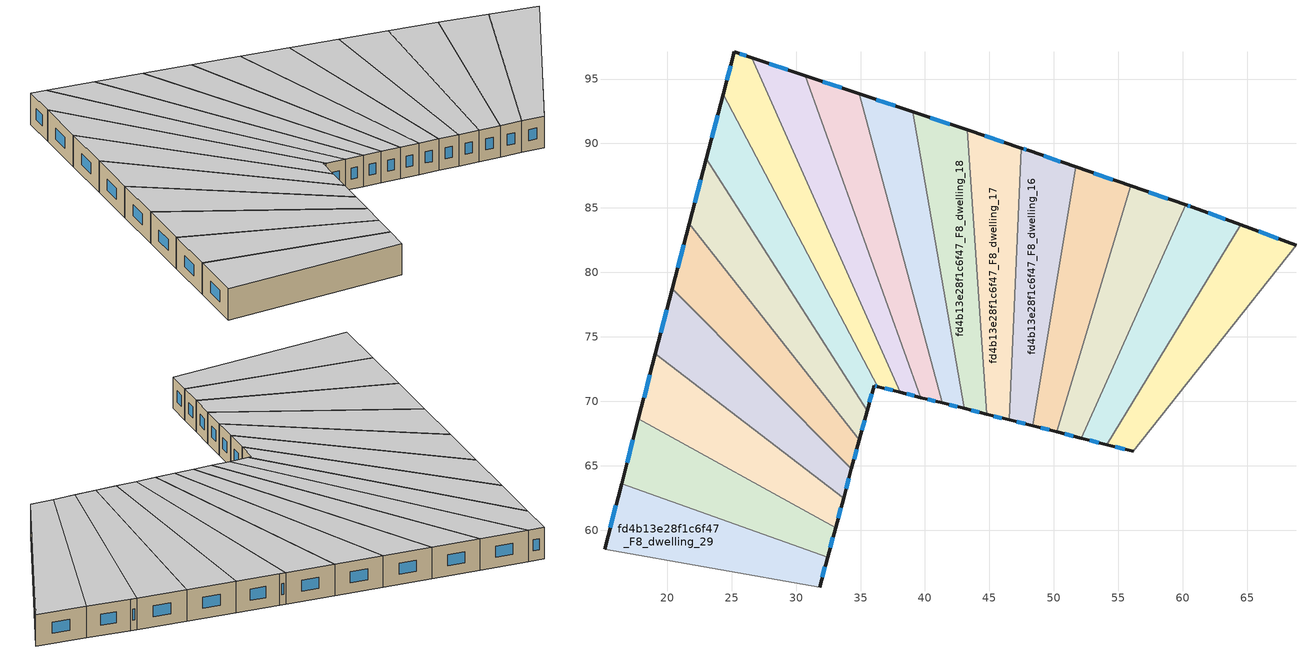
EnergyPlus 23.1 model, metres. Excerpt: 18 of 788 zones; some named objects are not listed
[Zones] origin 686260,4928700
fd4b13e28f1c6f47_F8_dwelling_12
 floor to fd4b13e28f1c6f47_F7_dwelling_12 (EU_floor_Construction): 68.78,82.11 56.14,66.12 54.1,66.64 64.49,83.68 z24
 wall outside (EU_wall_Construction): 54.1,66.64 56.14,66.12 / 68.78,82.11 64.49,83.68 z24:27
 wall to fd4b13e28f1c6f47_F8_dwelling_13 (EU_wall_Construction): 64.49,83.68 54.1,66.64 z24:27
 wall to fd4b13e28f1c6f47_F8_dwelling_11 (EU_wall_Construction): 56.14,66.12 68.78,82.11 z24:27
 window (EU_Window_Construction): 54.76,66.47 55.48,66.29 / 67.39,82.62 65.88,83.17 z24.97:26.03
 ceiling to fd4b13e28f1c6f47_F9_dwelling_12 (EU_floor_Construction): 56.14,66.12 68.78,82.11 64.49,83.68 54.1,66.64 z27
fd4b13e28f1c6f47_F8_dwelling_13
 floor to fd4b13e28f1c6f47_F7_dwelling_13 (EU_floor_Construction): 64.49,83.68 54.1,66.64 52.13,67.14 60.23,85.24 60.75,85.06 z24
 wall outside (EU_wall_Construction): 52.13,67.14 54.1,66.64 / 64.49,83.68 60.75,85.06 60.23,85.24 z24:27
 wall to fd4b13e28f1c6f47_F8_dwelling_14 (EU_wall_Construction): 60.23,85.24 52.13,67.14 z24:27
 window (EU_Window_Construction): 52.77,66.98 53.47,66.8 / 60.58,85.12 60.4,85.18 / 63.28,84.13 61.96,84.61 z24.97:26.03
 ceiling to fd4b13e28f1c6f47_F9_dwelling_13 (EU_floor_Construction): 54.1,66.64 64.49,83.68 60.75,85.06 60.23,85.24 52.13,67.14 z27
fd4b13e28f1c6f47_F8_dwelling_14
 floor to fd4b13e28f1c6f47_F7_dwelling_14 (EU_floor_Construction): 60.23,85.24 52.13,67.14 50.22,67.62 55.96,86.71 z24
 wall outside (EU_wall_Construction): 50.22,67.62 52.13,67.14 / 60.23,85.24 55.96,86.71 z24:27
 wall to fd4b13e28f1c6f47_F8_dwelling_15 (EU_wall_Construction): 55.96,86.71 50.22,67.62 z24:27
 window (EU_Window_Construction): 50.84,67.47 51.51,67.3 / 58.84,85.72 57.34,86.23 z24.97:26.03
 ceiling to fd4b13e28f1c6f47_F9_dwelling_14 (EU_floor_Construction): 52.13,67.14 60.23,85.24 55.96,86.71 50.22,67.62 z27
fd4b13e28f1c6f47_F8_dwelling_15
 floor to fd4b13e28f1c6f47_F7_dwelling_15 (EU_floor_Construction): 55.96,86.71 50.22,67.62 48.36,68.1 51.71,88.18 z24
 wall outside (EU_wall_Construction): 48.36,68.1 50.22,67.62 / 55.96,86.71 51.71,88.18 z24:27
 wall to fd4b13e28f1c6f47_F8_dwelling_16 (EU_wall_Construction): 51.71,88.18 48.36,68.1 z24:27
 window (EU_Window_Construction): 48.96,67.94 49.62,67.78 / 54.58,87.19 53.08,87.71 z24.97:26.03
 ceiling to fd4b13e28f1c6f47_F9_dwelling_15 (EU_floor_Construction): 50.22,67.62 55.96,86.71 51.71,88.18 48.36,68.1 z27
fd4b13e28f1c6f47_F8_dwelling_16
 floor to fd4b13e28f1c6f47_F7_dwelling_16 (EU_floor_Construction): 51.71,88.18 48.36,68.1 46.55,68.56 47.47,89.64 48.01,89.46 z24
 wall outside (EU_wall_Construction): 46.55,68.56 48.36,68.1 / 51.71,88.18 48.01,89.46 47.47,89.64 z24:27
 wall to fd4b13e28f1c6f47_F8_dwelling_17 (EU_wall_Construction): 47.47,89.64 46.55,68.56 z24:27
 window (EU_Window_Construction): 47.13,68.41 47.77,68.25 / 47.84,89.52 47.65,89.58 / 50.51,88.59 49.21,89.04 z24.97:26.03
 ceiling to fd4b13e28f1c6f47_F9_dwelling_16 (EU_floor_Construction): 48.36,68.1 51.71,88.18 48.01,89.46 47.47,89.64 46.55,68.56 z27
fd4b13e28f1c6f47_F8_dwelling_17
 floor to fd4b13e28f1c6f47_F7_dwelling_17 (EU_floor_Construction): 47.47,89.64 46.55,68.56 44.77,69.01 43.26,91.05 z24
 wall outside (EU_wall_Construction): 44.77,69.01 46.55,68.56 / 47.47,89.64 43.26,91.05 z24:27
 wall to fd4b13e28f1c6f47_F8_dwelling_18 (EU_wall_Construction): 43.26,91.05 44.77,69.01 z24:27
 window (EU_Window_Construction): 45.35,68.86 45.97,68.7 / 46.11,90.09 44.63,90.59 z24.97:26.03
 ceiling to fd4b13e28f1c6f47_F9_dwelling_17 (EU_floor_Construction): 46.55,68.56 47.47,89.64 43.26,91.05 44.77,69.01 z27
fd4b13e28f1c6f47_F8_dwelling_18
 floor to fd4b13e28f1c6f47_F7_dwelling_18 (EU_floor_Construction): 43.26,91.05 44.77,69.01 43.04,69.45 39.06,92.46 z24
 wall outside (EU_wall_Construction): 43.04,69.45 44.77,69.01 / 43.26,91.05 39.06,92.46 z24:27
 wall to fd4b13e28f1c6f47_F8_dwelling_19 (EU_wall_Construction): 39.06,92.46 43.04,69.45 z24:27
 window (EU_Window_Construction): 43.6,69.3 44.21,69.15 / 41.9,91.5 40.42,92 z24.97:26.03
 ceiling to fd4b13e28f1c6f47_F9_dwelling_18 (EU_floor_Construction): 44.77,69.01 43.26,91.05 39.06,92.46 43.04,69.45 z27
fd4b13e28f1c6f47_F8_dwelling_19
 floor to fd4b13e28f1c6f47_F7_dwelling_19 (EU_floor_Construction): 39.06,92.46 43.04,69.45 41.35,69.88 34.88,93.86 z24
 wall outside (EU_wall_Construction): 41.35,69.88 43.04,69.45 / 39.06,92.46 34.88,93.86 z24:27
 wall to fd4b13e28f1c6f47_F8_dwelling_20 (EU_wall_Construction): 34.88,93.86 41.35,69.88 z24:27
 window (EU_Window_Construction): 41.9,69.74 42.49,69.59 / 37.71,92.91 36.24,93.4 z24.97:26.03
 ceiling to fd4b13e28f1c6f47_F9_dwelling_19 (EU_floor_Construction): 43.04,69.45 39.06,92.46 34.88,93.86 41.35,69.88 z27
fd4b13e28f1c6f47_F8_dwelling_20
 floor to fd4b13e28f1c6f47_F7_dwelling_20 (EU_floor_Construction): 34.88,93.86 41.35,69.88 39.69,70.3 30.72,95.25 z24
 wall outside (EU_wall_Construction): 39.69,70.3 41.35,69.88 / 34.88,93.86 30.72,95.25 z24:27
 wall to fd4b13e28f1c6f47_F8_dwelling_21 (EU_wall_Construction): 30.72,95.25 39.69,70.3 z24:27
 window (EU_Window_Construction): 40.23,70.16 40.81,70.01 / 33.53,94.31 32.07,94.8 z24.97:26.03
 ceiling to fd4b13e28f1c6f47_F9_dwelling_20 (EU_floor_Construction): 41.35,69.88 34.88,93.86 30.72,95.25 39.69,70.3 z27
fd4b13e28f1c6f47_F8_dwelling_21
 floor to fd4b13e28f1c6f47_F7_dwelling_21 (EU_floor_Construction): 30.72,95.25 39.69,70.3 38.06,70.71 26.56,96.64 z24
 wall outside (EU_wall_Construction): 38.06,70.71 39.69,70.3 / 30.72,95.25 26.56,96.64 z24:27
 wall to fd4b13e28f1c6f47_F8_dwelling_22 (EU_wall_Construction): 26.56,96.64 38.06,70.71 z24:27
 window (EU_Window_Construction): 38.59,70.57 39.16,70.43 / 29.37,95.7 27.91,96.19 z24.97:26.03
 ceiling to fd4b13e28f1c6f47_F9_dwelling_21 (EU_floor_Construction): 39.69,70.3 30.72,95.25 26.56,96.64 38.06,70.71 z27
fd4b13e28f1c6f47_F8_dwelling_22
 floor to fd4b13e28f1c6f47_F7_dwelling_22 (EU_floor_Construction): 26.56,96.64 38.06,70.71 36.34,71.14 24.35,93.83 25.21,97.1 z24
 wall outside (EU_wall_Construction): 36.34,71.14 38.06,70.71 / 26.56,96.64 25.21,97.1 24.35,93.83 z24:27
 wall to fd4b13e28f1c6f47_F8_dwelling_23 (EU_wall_Construction): 24.35,93.83 36.34,71.14 z24:27
 window (EU_Window_Construction): 36.9,71 37.51,70.85 / 24.93,96.04 24.63,94.89 / 26.12,96.79 25.65,96.95 z24.97:26.03
 ceiling to fd4b13e28f1c6f47_F9_dwelling_22 (EU_floor_Construction): 38.06,70.71 26.56,96.64 25.21,97.1 24.35,93.83 36.34,71.14 z27
fd4b13e28f1c6f47_F8_dwelling_23
 floor to fd4b13e28f1c6f47_F7_dwelling_23 (EU_floor_Construction): 24.35,93.83 36.34,71.14 36.05,71.22 35.52,69.28 23.04,88.8 z24
 wall outside (EU_wall_Construction): 35.52,69.28 36.05,71.22 36.34,71.14 / 24.35,93.83 23.04,88.8 z24:27
 wall to fd4b13e28f1c6f47_F8_dwelling_24 (EU_wall_Construction): 23.04,88.8 35.52,69.28 z24:27
 window (EU_Window_Construction): 36.14,71.2 36.24,71.17 / 35.69,69.91 35.88,70.59 / 23.93,92.2 23.47,90.43 z24.97:26.03
 ceiling to fd4b13e28f1c6f47_F9_dwelling_23 (EU_floor_Construction): 35.52,69.28 36.05,71.22 36.34,71.14 24.35,93.83 23.04,88.8 z27
fd4b13e28f1c6f47_F8_dwelling_24
 floor to fd4b13e28f1c6f47_F7_dwelling_24 (EU_floor_Construction): 23.04,88.8 35.52,69.28 34.91,67.03 21.73,83.77 z24
 wall outside (EU_wall_Construction): 34.91,67.03 35.52,69.28 / 23.04,88.8 21.73,83.77 z24:27
 wall to fd4b13e28f1c6f47_F8_dwelling_25 (EU_wall_Construction): 21.73,83.77 34.91,67.03 z24:27
 window (EU_Window_Construction): 35.11,67.76 35.33,68.55 / 22.62,87.17 22.15,85.4 z24.97:26.03
 ceiling to fd4b13e28f1c6f47_F9_dwelling_24 (EU_floor_Construction): 34.91,67.03 35.52,69.28 23.04,88.8 21.73,83.77 z27
fd4b13e28f1c6f47_F8_dwelling_25
 floor to fd4b13e28f1c6f47_F7_dwelling_25 (EU_floor_Construction): 21.73,83.77 34.91,67.03 34.3,64.76 20.41,78.73 z24
 wall outside (EU_wall_Construction): 34.3,64.76 34.91,67.03 / 21.73,83.77 20.41,78.73 z24:27
 wall to fd4b13e28f1c6f47_F8_dwelling_26 (EU_wall_Construction): 20.41,78.73 34.3,64.76 z24:27
 window (EU_Window_Construction): 34.5,65.49 34.71,66.29 / 21.3,82.13 20.84,80.36 z24.97:26.03
 ceiling to fd4b13e28f1c6f47_F9_dwelling_25 (EU_floor_Construction): 34.3,64.76 34.91,67.03 21.73,83.77 20.41,78.73 z27
fd4b13e28f1c6f47_F8_dwelling_26
 floor to fd4b13e28f1c6f47_F7_dwelling_26 (EU_floor_Construction): 20.41,78.73 34.3,64.76 33.68,62.48 19.1,73.69 z24
 wall outside (EU_wall_Construction): 33.68,62.48 34.3,64.76 / 20.41,78.73 19.1,73.69 z24:27
 wall to fd4b13e28f1c6f47_F8_dwelling_27 (EU_wall_Construction): 19.1,73.69 33.68,62.48 z24:27
 window (EU_Window_Construction): 33.88,63.22 34.1,64.02 / 19.99,77.1 19.52,75.32 z24.97:26.03
 ceiling to fd4b13e28f1c6f47_F9_dwelling_26 (EU_floor_Construction): 33.68,62.48 34.3,64.76 20.41,78.73 19.1,73.69 z27
fd4b13e28f1c6f47_F8_dwelling_27
 floor to fd4b13e28f1c6f47_F7_dwelling_27 (EU_floor_Construction): 33.68,62.48 33.06,60.2 17.78,68.64 19.1,73.69 z24
 wall outside (EU_wall_Construction): 33.06,60.2 33.68,62.48 / 19.1,73.69 17.78,68.64 z24:27
 wall to fd4b13e28f1c6f47_F8_dwelling_28 (EU_wall_Construction): 17.78,68.64 33.06,60.2 z24:27
 window (EU_Window_Construction): 33.26,60.94 33.48,61.74 / 18.67,72.05 18.21,70.28 z24.97:26.03
 ceiling to fd4b13e28f1c6f47_F9_dwelling_27 (EU_floor_Construction): 33.06,60.2 33.68,62.48 19.1,73.69 17.78,68.64 z27
fd4b13e28f1c6f47_F8_dwelling_28
 floor to fd4b13e28f1c6f47_F7_dwelling_28 (EU_floor_Construction): 33.06,60.2 32.44,57.9 16.46,63.59 17.78,68.64 z24
 wall outside (EU_wall_Construction): 32.44,57.9 33.06,60.2 / 17.78,68.64 16.46,63.59 z24:27
 wall to fd4b13e28f1c6f47_F8_dwelling_29 (EU_wall_Construction): 16.46,63.59 32.44,57.9 z24:27
 window (EU_Window_Construction): 32.64,58.64 32.86,59.45 / 17.35,67.01 16.89,65.23 z24.97:26.03
 ceiling to fd4b13e28f1c6f47_F9_dwelling_28 (EU_floor_Construction): 32.44,57.9 33.06,60.2 17.78,68.64 16.46,63.59 z27
fd4b13e28f1c6f47_F8_dwelling_29
 floor to fd4b13e28f1c6f47_F7_dwelling_29 (EU_floor_Construction): 32.44,57.9 31.82,55.6 15.14,58.54 16.46,63.59 z24
 wall outside (EU_wall_Construction): 31.82,55.6 32.44,57.9 / 16.46,63.59 15.14,58.54 z24:27
 wall to fd4b13e28f1c6f47_F8_dwelling_30 (EU_wall_Construction): 15.14,58.54 31.82,55.6 z24:27
 window (EU_Window_Construction): 32.02,56.34 32.24,57.15 / 16.03,61.96 15.57,60.18 z24.97:26.03
 ceiling to fd4b13e28f1c6f47_F9_dwelling_29 (EU_floor_Construction): 31.82,55.6 32.44,57.9 16.46,63.59 15.14,58.54 z27
[Building]
EU S2 Campaign: North Axis=0; Terrain=City; Solar Distribution=FullExterior
[Site:Location]
Bologna: Latitude=44.5; Longitude=11.25; Time Zone=1; Elevation=37
[SizingPeriod:WeatherFileDays]
AnnualSizingPeriod: Begin Month=1; Begin Day of Month=1; End Month=12; End Day of Month=31; Day of Week for Start Day=Monday; Use Weather File Daylight Saving Period=No; Use Weather File Rain and Snow Indicators=No
[MATERIAL]
EU_InternalMass_Material: Roughness=MediumRough; Thickness=0.1; Conductivity=1; Density=1800; Specific Heat=900; Thermal Absorptance=0.9; Solar Absorptance=0.7; Visible Absorptance=0.7
[MATERIAL:NOMASS] Roughness=MediumRough; Thermal Absorptance=0.9; Solar Absorptance=0.7; Visible Absorptance=0.7
Name | Thermal Resistance
EU_wall_NoMass | 0.779417
EU_floor_NoMass | 0.588222
[WINDOWMATERIAL:SIMPLEGLAZINGSYSTEM]
EU_Window_SimpleGlazing: UFactor=5.16242; Solar Heat Gain Coefficient=0.85; Visible Transmittance=0.85
[CONSTRUCTION]
EU_wall_Construction: EU_wall_NoMass
EU_floor_Construction: EU_floor_NoMass
EU_Window_Construction: EU_Window_SimpleGlazing
EU_InternalMass_Construction: EU_InternalMass_Material
[ZONE] Type=1; Multiplier=1; Ceiling Height=autocalculate; Floor Area=autocalculate; Part of Total Floor Area=Yes
Name | Volume
fd4b13e28f1c6f47_F8_dwelling_12 | 192.746
fd4b13e28f1c6f47_F8_dwelling_13 | 192.776
fd4b13e28f1c6f47_F8_dwelling_14 | 192.752
fd4b13e28f1c6f47_F8_dwelling_15 | 192.75
fd4b13e28f1c6f47_F8_dwelling_16 | 192.822
fd4b13e28f1c6f47_F8_dwelling_17 | 192.737
fd4b13e28f1c6f47_F8_dwelling_18 | 192.759
fd4b13e28f1c6f47_F8_dwelling_19 | 192.717
fd4b13e28f1c6f47_F8_dwelling_20; fd4b13e28f1c6f47_F8_dwelling_23 | 192.757
fd4b13e28f1c6f47_F8_dwelling_21 | 192.814
fd4b13e28f1c6f47_F8_dwelling_22 | 192.709
fd4b13e28f1c6f47_F8_dwelling_24 | 192.753
fd4b13e28f1c6f47_F8_dwelling_25 | 192.735
fd4b13e28f1c6f47_F8_dwelling_26 | 192.795
fd4b13e28f1c6f47_F8_dwelling_27 | 192.744
fd4b13e28f1c6f47_F8_dwelling_28 | 192.763
fd4b13e28f1c6f47_F8_dwelling_29 | 192.816
[INTERNALMASS] Construction=EU_InternalMass_Construction
Name | Zone or ZoneList | Surface Area
fd4b13e28f1c6f47_F8_dwelling_12_EU_InternalMass | fd4b13e28f1c6f47_F8_dwelling_12 | 64.2488
fd4b13e28f1c6f47_F8_dwelling_13_EU_InternalMass | fd4b13e28f1c6f47_F8_dwelling_13 | 64.2578
fd4b13e28f1c6f47_F8_dwelling_14_EU_InternalMass | fd4b13e28f1c6f47_F8_dwelling_14 | 64.2505
fd4b13e28f1c6f47_F8_dwelling_15_EU_InternalMass | fd4b13e28f1c6f47_F8_dwelling_15 | 64.2501
fd4b13e28f1c6f47_F8_dwelling_16_EU_InternalMass | fd4b13e28f1c6f47_F8_dwelling_16 | 64.2731
fd4b13e28f1c6f47_F8_dwelling_17_EU_InternalMass | fd4b13e28f1c6f47_F8_dwelling_17 | 64.2456
fd4b13e28f1c6f47_F8_dwelling_18_EU_InternalMass | fd4b13e28f1c6f47_F8_dwelling_18 | 64.253
fd4b13e28f1c6f47_F8_dwelling_19_EU_InternalMass | fd4b13e28f1c6f47_F8_dwelling_19 | 64.2389
fd4b13e28f1c6f47_F8_dwelling_20_EU_InternalMass | fd4b13e28f1c6f47_F8_dwelling_20 | 64.2522
fd4b13e28f1c6f47_F8_dwelling_21_EU_InternalMass | fd4b13e28f1c6f47_F8_dwelling_21 | 64.2711
fd4b13e28f1c6f47_F8_dwelling_22_EU_InternalMass | fd4b13e28f1c6f47_F8_dwelling_22 | 64.2366
fd4b13e28f1c6f47_F8_dwelling_23_EU_InternalMass | fd4b13e28f1c6f47_F8_dwelling_23 | 64.2521
fd4b13e28f1c6f47_F8_dwelling_24_EU_InternalMass | fd4b13e28f1c6f47_F8_dwelling_24 | 64.251
fd4b13e28f1c6f47_F8_dwelling_25_EU_InternalMass | fd4b13e28f1c6f47_F8_dwelling_25 | 64.2449
fd4b13e28f1c6f47_F8_dwelling_26_EU_InternalMass | fd4b13e28f1c6f47_F8_dwelling_26 | 64.265
fd4b13e28f1c6f47_F8_dwelling_27_EU_InternalMass | fd4b13e28f1c6f47_F8_dwelling_27 | 64.2482
fd4b13e28f1c6f47_F8_dwelling_28_EU_InternalMass | fd4b13e28f1c6f47_F8_dwelling_28 | 64.2542
fd4b13e28f1c6f47_F8_dwelling_29_EU_InternalMass | fd4b13e28f1c6f47_F8_dwelling_29 | 64.2721
[OTHEREQUIPMENT] Fuel Type=Electricity; Design Level Calculation Method=Watts/Area; Power per Zone Floor Area=1; Fraction Latent=0; Fraction Radiant=0; Fraction Lost=0; Carbon Dioxide Generation Rate=0; EndUse Subcategory=EU_Step8_InternalGains
Name | Zone or ZoneList or Space or SpaceList | Schedule
EU_Step8_InternalGain_fd4b13e28f1c6f47_F8_dwelling_12_f000 | fd4b13e28f1c6f47_F8_dwelling_12 | EU_Step8_GainSchedule_fd4b13e28f1c6f47_F8_dwelling_12_f000
EU_Step8_InternalGain_fd4b13e28f1c6f47_F8_dwelling_13_f000 | fd4b13e28f1c6f47_F8_dwelling_13 | EU_Step8_GainSchedule_fd4b13e28f1c6f47_F8_dwelling_13_f000
EU_Step8_InternalGain_fd4b13e28f1c6f47_F8_dwelling_14_f000 | fd4b13e28f1c6f47_F8_dwelling_14 | EU_Step8_GainSchedule_fd4b13e28f1c6f47_F8_dwelling_14_f000
EU_Step8_InternalGain_fd4b13e28f1c6f47_F8_dwelling_15_f000 | fd4b13e28f1c6f47_F8_dwelling_15 | EU_Step8_GainSchedule_fd4b13e28f1c6f47_F8_dwelling_15_f000
EU_Step8_InternalGain_fd4b13e28f1c6f47_F8_dwelling_16_f000 | fd4b13e28f1c6f47_F8_dwelling_16 | EU_Step8_GainSchedule_fd4b13e28f1c6f47_F8_dwelling_16_f000
EU_Step8_InternalGain_fd4b13e28f1c6f47_F8_dwelling_17_f000 | fd4b13e28f1c6f47_F8_dwelling_17 | EU_Step8_GainSchedule_fd4b13e28f1c6f47_F8_dwelling_17_f000
EU_Step8_InternalGain_fd4b13e28f1c6f47_F8_dwelling_18_f000 | fd4b13e28f1c6f47_F8_dwelling_18 | EU_Step8_GainSchedule_fd4b13e28f1c6f47_F8_dwelling_18_f000
EU_Step8_InternalGain_fd4b13e28f1c6f47_F8_dwelling_19_f000 | fd4b13e28f1c6f47_F8_dwelling_19 | EU_Step8_GainSchedule_fd4b13e28f1c6f47_F8_dwelling_19_f000
EU_Step8_InternalGain_fd4b13e28f1c6f47_F8_dwelling_20_f000 | fd4b13e28f1c6f47_F8_dwelling_20 | EU_Step8_GainSchedule_fd4b13e28f1c6f47_F8_dwelling_20_f000
EU_Step8_InternalGain_fd4b13e28f1c6f47_F8_dwelling_21_f000 | fd4b13e28f1c6f47_F8_dwelling_21 | EU_Step8_GainSchedule_fd4b13e28f1c6f47_F8_dwelling_21_f000
EU_Step8_InternalGain_fd4b13e28f1c6f47_F8_dwelling_22_f000 | fd4b13e28f1c6f47_F8_dwelling_22 | EU_Step8_GainSchedule_fd4b13e28f1c6f47_F8_dwelling_22_f000
EU_Step8_InternalGain_fd4b13e28f1c6f47_F8_dwelling_23_f000 | fd4b13e28f1c6f47_F8_dwelling_23 | EU_Step8_GainSchedule_fd4b13e28f1c6f47_F8_dwelling_23_f000
EU_Step8_InternalGain_fd4b13e28f1c6f47_F8_dwelling_24_f000 | fd4b13e28f1c6f47_F8_dwelling_24 | EU_Step8_GainSchedule_fd4b13e28f1c6f47_F8_dwelling_24_f000
EU_Step8_InternalGain_fd4b13e28f1c6f47_F8_dwelling_25_f000 | fd4b13e28f1c6f47_F8_dwelling_25 | EU_Step8_GainSchedule_fd4b13e28f1c6f47_F8_dwelling_25_f000
EU_Step8_InternalGain_fd4b13e28f1c6f47_F8_dwelling_26_f000 | fd4b13e28f1c6f47_F8_dwelling_26 | EU_Step8_GainSchedule_fd4b13e28f1c6f47_F8_dwelling_26_f000
EU_Step8_InternalGain_fd4b13e28f1c6f47_F8_dwelling_27_f000 | fd4b13e28f1c6f47_F8_dwelling_27 | EU_Step8_GainSchedule_fd4b13e28f1c6f47_F8_dwelling_27_f000
EU_Step8_InternalGain_fd4b13e28f1c6f47_F8_dwelling_28_f000 | fd4b13e28f1c6f47_F8_dwelling_28 | EU_Step8_GainSchedule_fd4b13e28f1c6f47_F8_dwelling_28_f000
EU_Step8_InternalGain_fd4b13e28f1c6f47_F8_dwelling_29_f000 | fd4b13e28f1c6f47_F8_dwelling_29 | EU_Step8_GainSchedule_fd4b13e28f1c6f47_F8_dwelling_29_f000
[ZONEVENTILATION:DESIGNFLOWRATE] Schedule=EU_AlwaysOn; Design Flow Rate Calculation Method=AirChanges/Hour; Air Changes per Hour=0.712058; Ventilation Type=Natural; Fan Pressure Rise=0; Fan Total Efficiency=1; Constant Term Coefficient=1; Temperature Term Coefficient=0; Velocity Term Coefficient=0; Velocity Squared Term Coefficient=0; Minimum Indoor Temperature=-100; Maximum Indoor Temperature=100; Delta Temperature=-100; Minimum Outdoor Temperature=-100; Maximum Outdoor Temperature=100; Maximum Wind Speed=40
Name | Zone or ZoneList or Space or SpaceList
EU_ConstantAir_fd4b13e28f1c6f47_F8_dwelling_12 | fd4b13e28f1c6f47_F8_dwelling_12
EU_ConstantAir_fd4b13e28f1c6f47_F8_dwelling_13 | fd4b13e28f1c6f47_F8_dwelling_13
EU_ConstantAir_fd4b13e28f1c6f47_F8_dwelling_14 | fd4b13e28f1c6f47_F8_dwelling_14
EU_ConstantAir_fd4b13e28f1c6f47_F8_dwelling_15 | fd4b13e28f1c6f47_F8_dwelling_15
EU_ConstantAir_fd4b13e28f1c6f47_F8_dwelling_16 | fd4b13e28f1c6f47_F8_dwelling_16
EU_ConstantAir_fd4b13e28f1c6f47_F8_dwelling_17 | fd4b13e28f1c6f47_F8_dwelling_17
EU_ConstantAir_fd4b13e28f1c6f47_F8_dwelling_18 | fd4b13e28f1c6f47_F8_dwelling_18
EU_ConstantAir_fd4b13e28f1c6f47_F8_dwelling_19 | fd4b13e28f1c6f47_F8_dwelling_19
EU_ConstantAir_fd4b13e28f1c6f47_F8_dwelling_20 | fd4b13e28f1c6f47_F8_dwelling_20
EU_ConstantAir_fd4b13e28f1c6f47_F8_dwelling_21 | fd4b13e28f1c6f47_F8_dwelling_21
EU_ConstantAir_fd4b13e28f1c6f47_F8_dwelling_22 | fd4b13e28f1c6f47_F8_dwelling_22
EU_ConstantAir_fd4b13e28f1c6f47_F8_dwelling_23 | fd4b13e28f1c6f47_F8_dwelling_23
EU_ConstantAir_fd4b13e28f1c6f47_F8_dwelling_24 | fd4b13e28f1c6f47_F8_dwelling_24
EU_ConstantAir_fd4b13e28f1c6f47_F8_dwelling_25 | fd4b13e28f1c6f47_F8_dwelling_25
EU_ConstantAir_fd4b13e28f1c6f47_F8_dwelling_26 | fd4b13e28f1c6f47_F8_dwelling_26
EU_ConstantAir_fd4b13e28f1c6f47_F8_dwelling_27 | fd4b13e28f1c6f47_F8_dwelling_27
EU_ConstantAir_fd4b13e28f1c6f47_F8_dwelling_28 | fd4b13e28f1c6f47_F8_dwelling_28
EU_ConstantAir_fd4b13e28f1c6f47_F8_dwelling_29 | fd4b13e28f1c6f47_F8_dwelling_29
[HVACTEMPLATE:ZONE:IDEALLOADSAIRSYSTEM] System Availability Schedule=EU_AlwaysOn; Maximum Heating Supply Air Temperature=50; Minimum Cooling Supply Air Temperature=13; Maximum Heating Supply Air Humidity Ratio=0.0156; Minimum Cooling Supply Air Humidity Ratio=0.0077; Heating Limit=NoLimit; Cooling Limit=NoLimit; Heating Availability Schedule=EU_AlwaysOn; Cooling Availability Schedule=EU_CoolingOff; Dehumidification Control Type=ConstantSensibleHeatRatio; Cooling Sensible Heat Ratio=0.7; Dehumidification Setpoint=60; Humidification Control Type=None; Humidification Setpoint=30; Outdoor Air Method=None; Outdoor Air Flow Rate per Person=0.00944; Outdoor Air Flow Rate per Zone Floor Area=0; Outdoor Air Flow Rate per Zone=0; Demand Controlled Ventilation Type=None; Outdoor Air Economizer Type=NoEconomizer; Heat Recovery Type=None; Sensible Heat Recovery Effectiveness=0.7; Latent Heat Recovery Effectiveness=0.65
Name | Template Thermostat
fd4b13e28f1c6f47_F8_dwelling_12 | EU_HeatOnly_fd4b13e28f1c6f47_F8_dwelling_12
fd4b13e28f1c6f47_F8_dwelling_13 | EU_HeatOnly_fd4b13e28f1c6f47_F8_dwelling_13
fd4b13e28f1c6f47_F8_dwelling_14 | EU_HeatOnly_fd4b13e28f1c6f47_F8_dwelling_14
fd4b13e28f1c6f47_F8_dwelling_15 | EU_HeatOnly_fd4b13e28f1c6f47_F8_dwelling_15
fd4b13e28f1c6f47_F8_dwelling_16 | EU_HeatOnly_fd4b13e28f1c6f47_F8_dwelling_16
fd4b13e28f1c6f47_F8_dwelling_17 | EU_HeatOnly_fd4b13e28f1c6f47_F8_dwelling_17
fd4b13e28f1c6f47_F8_dwelling_18 | EU_HeatOnly_fd4b13e28f1c6f47_F8_dwelling_18
fd4b13e28f1c6f47_F8_dwelling_19 | EU_HeatOnly_fd4b13e28f1c6f47_F8_dwelling_19
fd4b13e28f1c6f47_F8_dwelling_20 | EU_HeatOnly_fd4b13e28f1c6f47_F8_dwelling_20
fd4b13e28f1c6f47_F8_dwelling_21 | EU_HeatOnly_fd4b13e28f1c6f47_F8_dwelling_21
fd4b13e28f1c6f47_F8_dwelling_22 | EU_HeatOnly_fd4b13e28f1c6f47_F8_dwelling_22
fd4b13e28f1c6f47_F8_dwelling_23 | EU_HeatOnly_fd4b13e28f1c6f47_F8_dwelling_23
fd4b13e28f1c6f47_F8_dwelling_24 | EU_HeatOnly_fd4b13e28f1c6f47_F8_dwelling_24
fd4b13e28f1c6f47_F8_dwelling_25 | EU_HeatOnly_fd4b13e28f1c6f47_F8_dwelling_25
fd4b13e28f1c6f47_F8_dwelling_26 | EU_HeatOnly_fd4b13e28f1c6f47_F8_dwelling_26
fd4b13e28f1c6f47_F8_dwelling_27 | EU_HeatOnly_fd4b13e28f1c6f47_F8_dwelling_27
fd4b13e28f1c6f47_F8_dwelling_28 | EU_HeatOnly_fd4b13e28f1c6f47_F8_dwelling_28
fd4b13e28f1c6f47_F8_dwelling_29 | EU_HeatOnly_fd4b13e28f1c6f47_F8_dwelling_29
[SIZING:ZONE] Zone Cooling Design Supply Air Temperature Input Method=SupplyAirTemperature; Zone Cooling Design Supply Air Temperature=13; Zone Heating Design Supply Air Temperature Input Method=SupplyAirTemperature; Zone Heating Design Supply Air Temperature=50; Zone Cooling Design Supply Air Humidity Ratio=0.008; Zone Heating Design Supply Air Humidity Ratio=0.008; Cooling Design Air Flow Method=DesignDay; Cooling Design Air Flow Rate=0; Cooling Minimum Air Flow per Zone Floor Area=0.000762; Cooling Minimum Air Flow=0; Cooling Minimum Air Flow Fraction=0.2; Heating Design Air Flow Method=DesignDay; Heating Design Air Flow Rate=0; Heating Maximum Air Flow per Zone Floor Area=0.002032; Heating Maximum Air Flow=0.141576; Heating Maximum Air Flow Fraction=0.3; Account for Dedicated Outdoor Air System=No; Dedicated Outdoor Air System Control Strategy=NeutralSupplyAir; Dedicated Outdoor Air Low Setpoint Temperature for Design=autosize; Dedicated Outdoor Air High Setpoint Temperature for Design=autosize; Zone Load Sizing Method=Sensible Load Only No Latent Load; Zone Latent Cooling Design Supply Air Humidity Ratio Input Method=HumidityRatioDifference; Zone Cooling Design Supply Air Humidity Ratio Difference=0.005; Zone Latent Heating Design Supply Air Humidity Ratio Input Method=HumidityRatioDifference; Zone Humidification Design Supply Air Humidity Ratio Difference=0.005
fd4b13e28f1c6f47_F8_dwelling_12; fd4b13e28f1c6f47_F8_dwelling_13; fd4b13e28f1c6f47_F8_dwelling_14; fd4b13e28f1c6f47_F8_dwelling_15; fd4b13e28f1c6f47_F8_dwelling_16; fd4b13e28f1c6f47_F8_dwelling_17; fd4b13e28f1c6f47_F8_dwelling_18; fd4b13e28f1c6f47_F8_dwelling_19; fd4b13e28f1c6f47_F8_dwelling_20; fd4b13e28f1c6f47_F8_dwelling_21; fd4b13e28f1c6f47_F8_dwelling_22; fd4b13e28f1c6f47_F8_dwelling_23; fd4b13e28f1c6f47_F8_dwelling_24; fd4b13e28f1c6f47_F8_dwelling_25; fd4b13e28f1c6f47_F8_dwelling_26; fd4b13e28f1c6f47_F8_dwelling_27; fd4b13e28f1c6f47_F8_dwelling_28; fd4b13e28f1c6f47_F8_dwelling_29
[SCHEDULE:CONSTANT]
Name | Hourly Value
EU_AlwaysOn | 1
EU_CoolingOff | 0
[SCHEDULE:FILE] Column Number=1; Rows to Skip at Top=0; Number of Hours of Data=8760; Column Separator=Comma; Interpolate to Timestep=No; Minutes per Item=60; Adjust Schedule for Daylight Savings=Yes
Name | File
EU_Step8_GainSchedule_fd4b13e28f1c6f47_F8_dwelling_12_f000 | ../../schedules/fd4b13e28f1c6f47/fd4b13e28f1c6f47_F8_dwelling_12_f000_gain.csv
EU_Step8_GainSchedule_fd4b13e28f1c6f47_F8_dwelling_13_f000 | ../../schedules/fd4b13e28f1c6f47/fd4b13e28f1c6f47_F8_dwelling_13_f000_gain.csv
EU_Step8_GainSchedule_fd4b13e28f1c6f47_F8_dwelling_14_f000 | ../../schedules/fd4b13e28f1c6f47/fd4b13e28f1c6f47_F8_dwelling_14_f000_gain.csv
EU_Step8_GainSchedule_fd4b13e28f1c6f47_F8_dwelling_15_f000 | ../../schedules/fd4b13e28f1c6f47/fd4b13e28f1c6f47_F8_dwelling_15_f000_gain.csv
EU_Step8_GainSchedule_fd4b13e28f1c6f47_F8_dwelling_16_f000 | ../../schedules/fd4b13e28f1c6f47/fd4b13e28f1c6f47_F8_dwelling_16_f000_gain.csv
EU_Step8_GainSchedule_fd4b13e28f1c6f47_F8_dwelling_17_f000 | ../../schedules/fd4b13e28f1c6f47/fd4b13e28f1c6f47_F8_dwelling_17_f000_gain.csv
EU_Step8_GainSchedule_fd4b13e28f1c6f47_F8_dwelling_18_f000 | ../../schedules/fd4b13e28f1c6f47/fd4b13e28f1c6f47_F8_dwelling_18_f000_gain.csv
EU_Step8_GainSchedule_fd4b13e28f1c6f47_F8_dwelling_19_f000 | ../../schedules/fd4b13e28f1c6f47/fd4b13e28f1c6f47_F8_dwelling_19_f000_gain.csv
EU_Step8_GainSchedule_fd4b13e28f1c6f47_F8_dwelling_20_f000 | ../../schedules/fd4b13e28f1c6f47/fd4b13e28f1c6f47_F8_dwelling_20_f000_gain.csv
EU_Step8_GainSchedule_fd4b13e28f1c6f47_F8_dwelling_21_f000 | ../../schedules/fd4b13e28f1c6f47/fd4b13e28f1c6f47_F8_dwelling_21_f000_gain.csv
EU_Step8_GainSchedule_fd4b13e28f1c6f47_F8_dwelling_22_f000 | ../../schedules/fd4b13e28f1c6f47/fd4b13e28f1c6f47_F8_dwelling_22_f000_gain.csv
EU_Step8_GainSchedule_fd4b13e28f1c6f47_F8_dwelling_23_f000 | ../../schedules/fd4b13e28f1c6f47/fd4b13e28f1c6f47_F8_dwelling_23_f000_gain.csv
EU_Step8_GainSchedule_fd4b13e28f1c6f47_F8_dwelling_24_f000 | ../../schedules/fd4b13e28f1c6f47/fd4b13e28f1c6f47_F8_dwelling_24_f000_gain.csv
EU_Step8_GainSchedule_fd4b13e28f1c6f47_F8_dwelling_25_f000 | ../../schedules/fd4b13e28f1c6f47/fd4b13e28f1c6f47_F8_dwelling_25_f000_gain.csv
EU_Step8_GainSchedule_fd4b13e28f1c6f47_F8_dwelling_26_f000 | ../../schedules/fd4b13e28f1c6f47/fd4b13e28f1c6f47_F8_dwelling_26_f000_gain.csv
EU_Step8_GainSchedule_fd4b13e28f1c6f47_F8_dwelling_27_f000 | ../../schedules/fd4b13e28f1c6f47/fd4b13e28f1c6f47_F8_dwelling_27_f000_gain.csv
EU_Step8_GainSchedule_fd4b13e28f1c6f47_F8_dwelling_28_f000 | ../../schedules/fd4b13e28f1c6f47/fd4b13e28f1c6f47_F8_dwelling_28_f000_gain.csv
EU_Step8_GainSchedule_fd4b13e28f1c6f47_F8_dwelling_29_f000 | ../../schedules/fd4b13e28f1c6f47/fd4b13e28f1c6f47_F8_dwelling_29_f000_gain.csv
